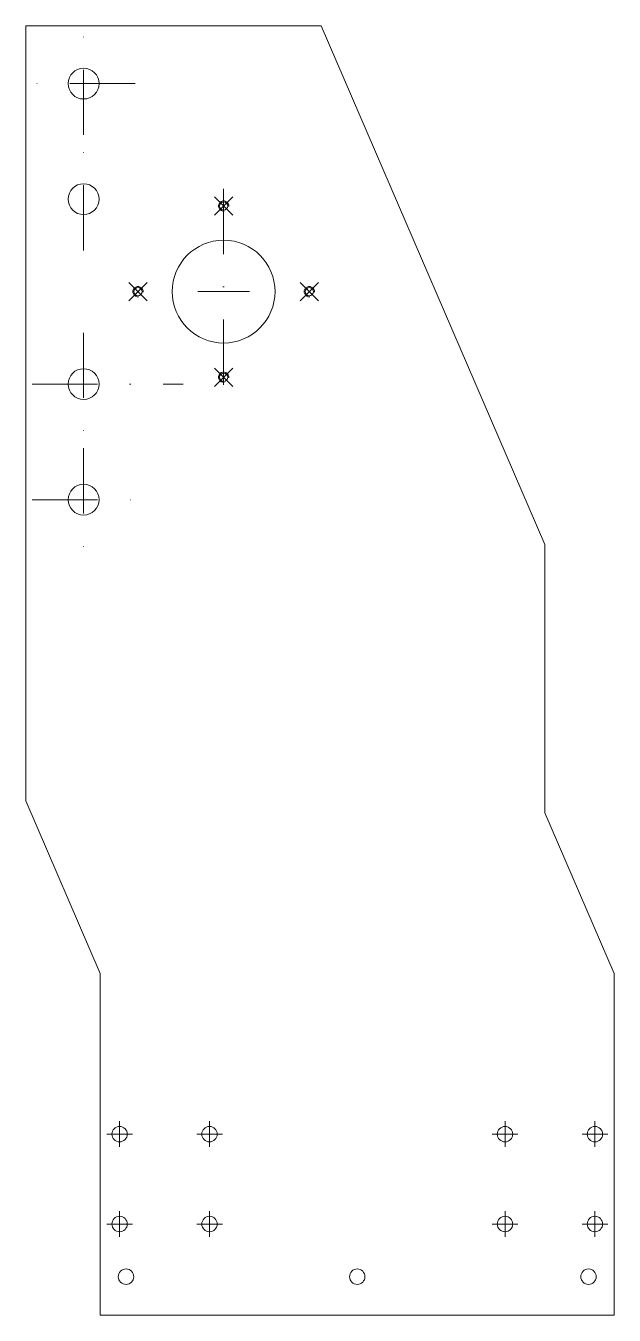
# Model space of a CAD drawing. Extents: x 7 to 236, y 52 to 554.
import ezdxf

# ---------------------------------------------------------------- set-up
doc = ezdxf.new("R2010")
doc.units = 0
doc.linetypes.add('DASHDOTX2', pattern=[50.8, 25.4, -12.7, 0, -12.7])
doc.layers.add('ALU_Y', color=7, linetype='CONTINUOUS', lineweight=0, true_color=0x000000)
doc.layers.add('axe', color=1, linetype='DASHDOTX2', lineweight=0, true_color=0xff0000)

msp = doc.modelspace()

# ---------------------------------------------------------------- linework, layer by layer
at = {"layer": 'ALU_Y'}
for p, q in [((122.14, 553.85), (7.23, 553.85)), ((7.23, 252.11), (7.23, 553.85)), ((209.23, 351.85), (122.14, 553.85)), ((7.23, 430.6), (7.23, 330.35)), ((209.23, 247.47), (209.23, 351.85)), ((7.23, 252.11), (36.23, 184.85)), ((236.23, 184.85), (209.23, 247.47)), ((36.23, 184.85), (36.23, 51.85)), ((236.23, 51.85), (236.23, 184.85)), ((36.23, 51.85), (236.23, 51.85))]:
    msp.add_line(p, q, dxfattribs=at)
for centre, radius in [((29.73, 531.35), 6), ((29.73, 486.35), 6), ((84.23, 483.68), 1.6), ((84.23, 450.35), 20), ((50.9, 450.35), 1.6), ((117.56, 450.35), 1.6), ((29.73, 414.35), 6), ((84.23, 417.02), 1.6), ((29.73, 369.35), 6), ((43.73, 122.35), 3), ((78.73, 122.35), 3), ((193.73, 122.35), 3), ((228.73, 122.35), 3), ((43.73, 87.35), 3), ((78.73, 87.35), 3), ((193.73, 87.35), 3), ((228.73, 87.35), 3), ((46.23, 66.85), 3), ((136.23, 66.85), 3), ((226.23, 66.85), 3)]:
    msp.add_circle(centre, radius, dxfattribs=at)
for centre in [(84.23, 483.68), (50.9, 450.35), (117.56, 450.35), (84.23, 417.02)]:
    msp.add_arc(centre, 2, 352.8192, 277.1808, dxfattribs=at)
at = {"layer": 'axe'}
for p, q in [((29.73, 511.35), (29.73, 551.35)), ((49.73, 531.35), (9.73, 531.35)), ((29.73, 466.35), (29.73, 506.35)), ((87.76, 480.15), (80.69, 487.22)), ((80.69, 480.15), (87.76, 487.22)), ((84.23, 490.35), (84.23, 410.35)), ((54.43, 446.81), (47.36, 453.88)), ((47.36, 446.81), (54.43, 453.88)), ((121.1, 446.81), (114.03, 453.88)), ((114.03, 446.81), (121.1, 453.88)), ((74.23, 450.35), (94.23, 450.35)), ((74.23, 450.35), (94.23, 450.35)), ((29.73, 434.35), (29.73, 394.35)), ((87.76, 413.48), (80.69, 420.55)), ((80.69, 413.48), (87.76, 420.55)), ((9.73, 414.35), (68.5, 414.35)), ((29.73, 389.35), (29.73, 349.35)), ((9.73, 369.35), (49.73, 369.35)), ((43.73, 117.35), (43.73, 127.35)), ((78.73, 117.35), (78.73, 127.35)), ((193.73, 117.35), (193.73, 127.35)), ((228.73, 117.35), (228.73, 127.35)), ((48.73, 122.35), (38.73, 122.35)), ((83.73, 122.35), (73.73, 122.35)), ((198.73, 122.35), (188.73, 122.35)), ((233.73, 122.35), (223.73, 122.35)), ((43.73, 82.35), (43.73, 92.35)), ((78.73, 82.35), (78.73, 92.35)), ((193.73, 82.35), (193.73, 92.35)), ((228.73, 82.35), (228.73, 92.35)), ((48.73, 87.35), (38.73, 87.35)), ((83.73, 87.35), (73.73, 87.35)), ((198.73, 87.35), (188.73, 87.35)), ((233.73, 87.35), (223.73, 87.35))]:
    msp.add_line(p, q, dxfattribs=at)

doc.saveas('drawing.dxf')
